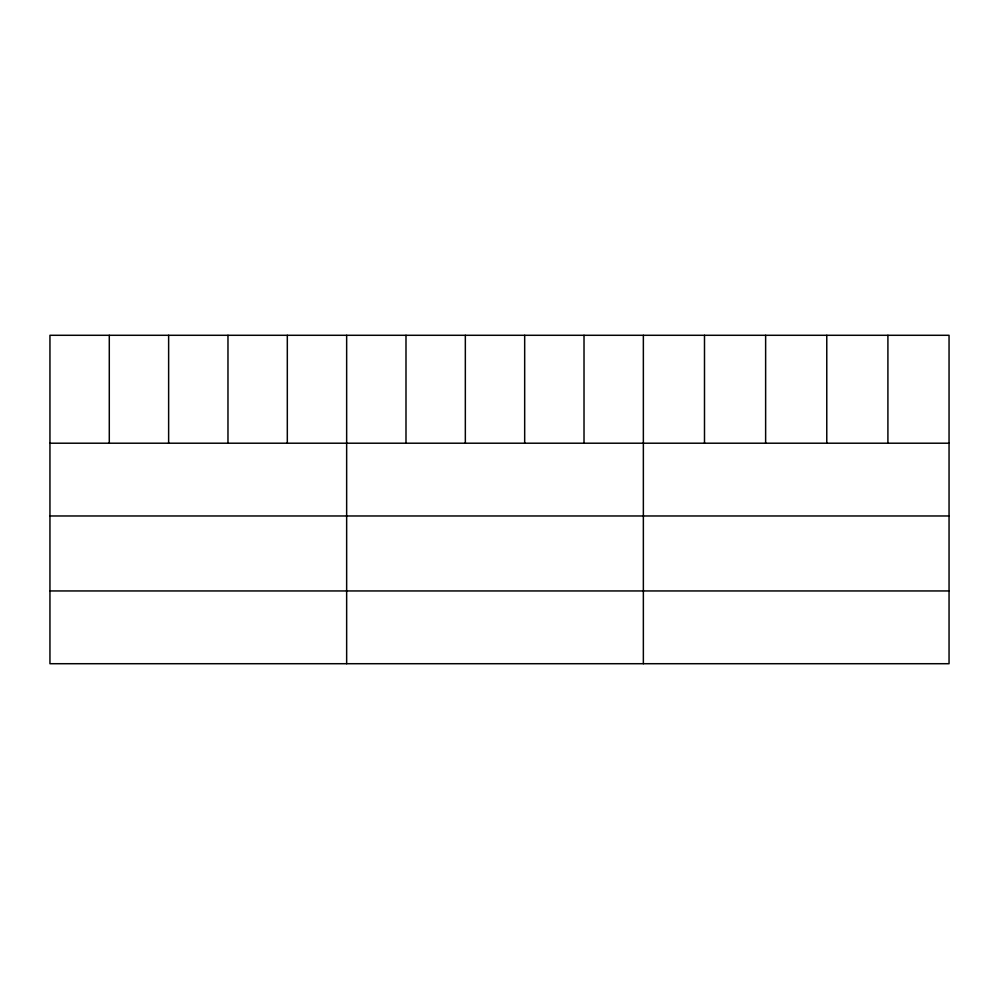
<?xml version="1.0" encoding="UTF-8"?>
<svg xmlns="http://www.w3.org/2000/svg" width="999" height="999" viewBox="0 0 999 999"><rect width="100%" height="100%" fill="white"/><g stroke="black" fill="none" stroke-linecap="round" stroke-linejoin="round"><path stroke-width="1.5" d="M949.05 443.206L949.05 663.711L49.95 663.711L49.95 335.289L949.05 335.289L949.05 443.206L49.95 443.206M49.95 515.971L949.05 515.971M49.95 590.946L949.05 590.946M887.911 335.289L887.911 443.206M826.772 335.289L826.772 443.206M765.634 335.289L765.634 443.206M704.495 335.289L704.495 443.206M643.356 335.289L643.356 663.711M584.015 335.289L584.015 443.206M524.675 335.289L524.675 443.206M465.334 335.289L465.334 443.206M405.994 335.289L405.994 443.206M346.653 335.289L346.653 663.711M287.312 335.289L287.312 443.206M227.972 335.289L227.972 443.206M168.631 335.289L168.631 443.206M109.291 335.289L109.291 443.206"/></g></svg>
